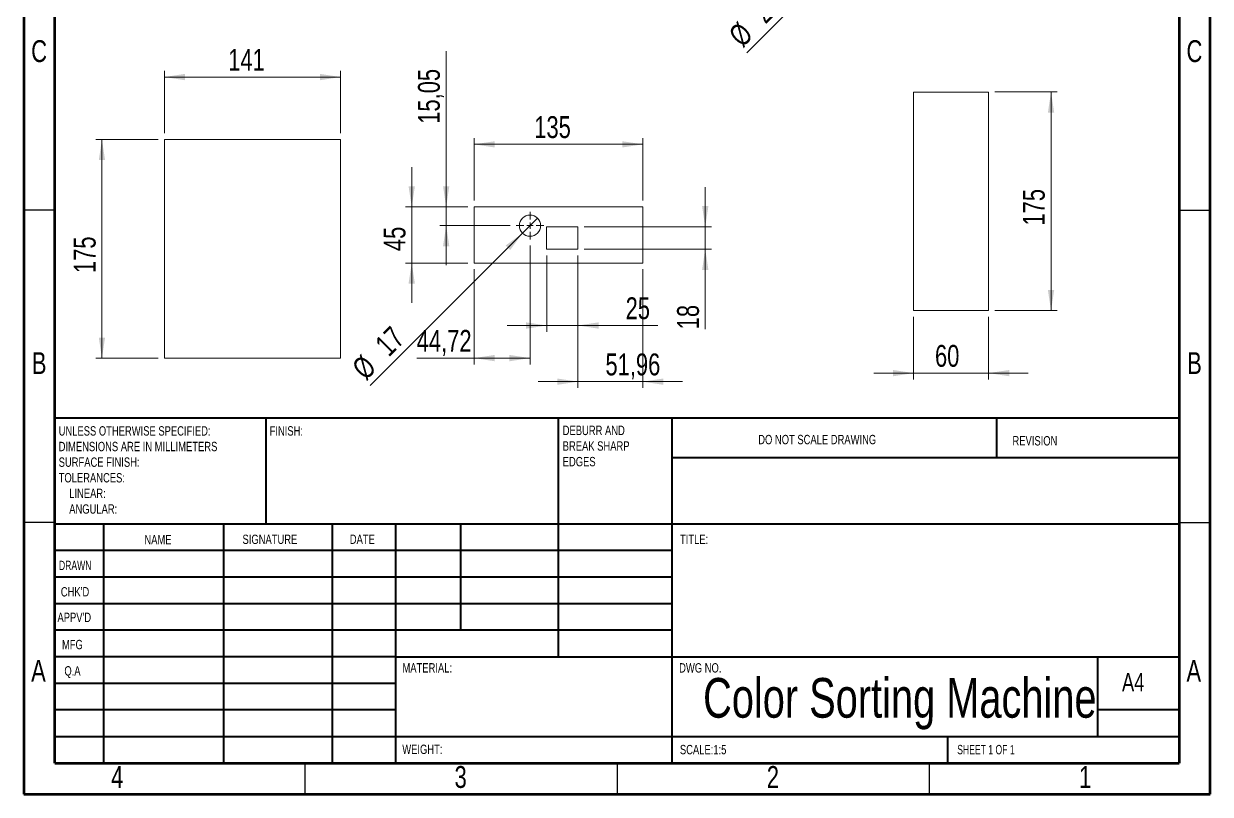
# Model space of a CAD drawing. Header units: millimetres. Extents: x 15 to 205, y 5 to 292.
# Drawn here: x 15 to 205, y 5 to 128.3 of the extents above; entities that cross this region are included whole.
import ezdxf

# ---------------------------------------------------------------- set-up
doc = ezdxf.new("R2010")
doc.units = ezdxf.units.MM
doc.styles.add('SLDTEXTSTYLE0', font='TXT', dxfattribs={"width": 0.75})
doc.styles.add('SLDTEXTSTYLE1', font='TXT', dxfattribs={"width": 0.686449})
doc.styles.add('SLDTEXTSTYLE2', font='TXT', dxfattribs={"width": 0.6875})
doc.dimstyles.new('SLDDIMSTYLE0', dxfattribs={"dimtxt": 3.5, "dimasz": 3.302, "dimexe": 0, "dimexo": 0.0625, "dimgap": 0.875, "dimtad": 1, "dimlfac": 5, "dimrnd": 1e-09, "dimzin": 12, "dimdsep": 46, "dimtxsty": 'SLDTEXTSTYLE0', "dimsah": 1, "dimcen": 0.09, "dimadec": 0, "dimazin": 3, "dimtfac": 1, "dimtofl": 0, "dimtmove": 0, "dimatfit": 3, "dimfxl": 0, "dimfrac": 2, "dimtolj": 1, "dimtzin": 12, "dimarcsym": 0})
doc.dimstyles.new('SLDDIMSTYLE1', dxfattribs={"dimtxt": 3.5, "dimasz": 3.302, "dimexe": 0, "dimexo": 0.0625, "dimgap": 0.875, "dimtad": 1, "dimlfac": 5, "dimrnd": 1e-09, "dimzin": 12, "dimdsep": 46, "dimtxsty": 'SLDTEXTSTYLE0', "dimsah": 1, "dimcen": 0.09, "dimadec": 0, "dimazin": 3, "dimtfac": 1, "dimtmove": 0, "dimatfit": 0, "dimfxl": 0, "dimfrac": 2, "dimtolj": 1, "dimtzin": 12, "dimarcsym": 0})
doc.dimstyles.new('SLDDIMSTYLE2', dxfattribs={"dimtxt": 3.5, "dimasz": 3.302, "dimexe": 0, "dimexo": 0.0625, "dimgap": 0.875, "dimtad": 1, "dimlfac": 5, "dimrnd": 1e-09, "dimzin": 12, "dimdsep": 46, "dimtxsty": 'SLDTEXTSTYLE0', "dimblk1": 'NONE', "dimsah": 1, "dimcen": 0, "dimadec": 0, "dimazin": 3, "dimtfac": 1, "dimtmove": 0, "dimatfit": 3, "dimldrblk": 'NONE', "dimfxl": 0, "dimfrac": 2, "dimtolj": 1, "dimtzin": 12, "dimarcsym": 0})

# ---------------------------------------------------------------- blocks, each defined once
blk = doc.blocks.new('SW_NOTE_0')
at = {"color": 0, "linetype": 'Continuous', "lineweight": 0, "char_height": 1.5, "attachment_point": 1, "style": 'SLDTEXTSTYLE0'}
for s, insert in [('UNLESS OTHERWISE SPECIFIED:', (0, 1.93)), ('DIMENSIONS ARE IN MILLIMETERS', (0, -0.57)), ('SURFACE FINISH:', (0, -3.07)), ('TOLERANCES:', (0, -5.57)), ('LINEAR:', (1.69, -8.07)), ('ANGULAR:', (1.69, -10.57))]:
    blk.add_mtext(s, dxfattribs=dict(at, insert=insert))
blk = doc.blocks.new('SW_NOTE_1')
at = {"color": 0, "linetype": 'Continuous', "lineweight": 0, "char_height": 1.5, "attachment_point": 1, "style": 'SLDTEXTSTYLE0'}
for s, insert in [('DEBURR AND', (0, 1.93)), ('BREAK SHARP', (0, -0.57)), ('EDGES', (0, -3.07))]:
    blk.add_mtext(s, dxfattribs=dict(at, insert=insert))
blk = doc.blocks.new('_D_6')
at = {"color": 7, "linetype": 'Continuous', "lineweight": 0}
for p, q in [((37.52, 110.81), (37.52, 120.81)), ((65.72, 119.81), (37.52, 119.81)), ((65.72, 110.81), (65.72, 120.81))]:
    blk.add_line(p, q, dxfattribs=at)
for points in [[(37.52, 119.81), (40.83, 119.3), (40.83, 120.32)], [(65.72, 119.81), (62.42, 120.32), (62.42, 119.3)]]:
    blk.add_solid(points, dxfattribs=at)
at = {"color": 7, "linetype": 'Continuous', "lineweight": 0, "insert": (47.74, 124.32), "char_height": 3.5, "attachment_point": 1, "style": 'SLDTEXTSTYLE0'}
blk.add_mtext('141', dxfattribs=at)
blk = doc.blocks.new('_D_7')
at = {"color": 7, "linetype": 'Continuous', "lineweight": 0}
for p, q in [((36.52, 109.81), (26.52, 109.81)), ((27.52, 109.81), (27.52, 74.81)), ((36.52, 74.81), (26.52, 74.81))]:
    blk.add_line(p, q, dxfattribs=at)
for points in [[(27.52, 109.81), (27.02, 106.51), (28.03, 106.51)], [(27.52, 74.81), (28.03, 78.11), (27.02, 78.11)]]:
    blk.add_solid(points, dxfattribs=at)
at = {"color": 7, "linetype": 'Continuous', "lineweight": 0, "insert": (23.01, 88.43), "char_height": 3.5, "attachment_point": 1, "rotation": 90, "style": 'SLDTEXTSTYLE0'}
blk.add_mtext('175', dxfattribs=at)
blk = doc.blocks.new('_D_22')
at = {"color": 7, "linetype": 'Continuous', "lineweight": 0}
for p, q in [((77.13, 99.04), (77.13, 105.39)), ((86.13, 99.04), (76.13, 99.04)), ((77.13, 99.04), (77.13, 90.04)), ((86.13, 90.04), (76.13, 90.04)), ((77.13, 90.04), (77.13, 83.69))]:
    blk.add_line(p, q, dxfattribs=at)
for points in [[(77.13, 99.04), (77.64, 102.34), (76.62, 102.34)], [(77.13, 90.04), (76.62, 86.73), (77.64, 86.73)]]:
    blk.add_solid(points, dxfattribs=at)
at = {"color": 7, "linetype": 'Continuous', "lineweight": 0, "insert": (72.62, 91.95), "char_height": 3.5, "attachment_point": 1, "rotation": 90, "style": 'SLDTEXTSTYLE0'}
blk.add_mtext('45', dxfattribs=at)
blk = doc.blocks.new('_D_23')
at = {"color": 7, "linetype": 'Continuous', "lineweight": 0}
for p, q in [((87.13, 100.04), (87.13, 110.04)), ((114.13, 109.04), (87.13, 109.04)), ((114.13, 100.04), (114.13, 110.04))]:
    blk.add_line(p, q, dxfattribs=at)
for points in [[(87.13, 109.04), (90.43, 108.53), (90.43, 109.54)], [(114.13, 109.04), (110.83, 109.54), (110.83, 108.53)]]:
    blk.add_solid(points, dxfattribs=at)
at = {"color": 7, "linetype": 'Continuous', "lineweight": 0, "insert": (96.75, 113.55), "char_height": 3.5, "attachment_point": 1, "style": 'SLDTEXTSTYLE0'}
blk.add_mtext('135', dxfattribs=at)
blk = doc.blocks.new('_D_24')
at = {"color": 7, "linetype": 'Continuous', "lineweight": 0}
for p, q in [((98.74, 91.24), (98.74, 79.04)), ((103.74, 91.24), (103.74, 79.04)), ((98.74, 80.04), (92.39, 80.04)), ((98.74, 80.04), (103.74, 80.04)), ((103.74, 80.04), (116.55, 80.04))]:
    blk.add_line(p, q, dxfattribs=at)
for points in [[(98.74, 80.04), (95.44, 80.54), (95.44, 79.53)], [(103.74, 80.04), (107.04, 79.53), (107.04, 80.54)]]:
    blk.add_solid(points, dxfattribs=at)
at = {"color": 7, "linetype": 'Continuous', "lineweight": 0, "insert": (111.38, 84.55), "char_height": 3.5, "attachment_point": 1, "style": 'SLDTEXTSTYLE0'}
blk.add_mtext('25', dxfattribs=at)
blk = doc.blocks.new('_D_25')
at = {"color": 7, "linetype": 'Continuous', "lineweight": 0}
for p, q in [((124.13, 95.84), (124.13, 102.19)), ((104.74, 95.84), (125.13, 95.84)), ((124.13, 92.24), (124.13, 95.84)), ((104.74, 92.24), (125.13, 92.24)), ((124.13, 92.24), (124.13, 79.43))]:
    blk.add_line(p, q, dxfattribs=at)
for points in [[(124.13, 95.84), (124.64, 99.15), (123.62, 99.15)], [(124.13, 92.24), (123.62, 88.94), (124.64, 88.94)]]:
    blk.add_solid(points, dxfattribs=at)
at = {"color": 7, "linetype": 'Continuous', "lineweight": 0, "insert": (119.62, 79.43), "char_height": 3.5, "attachment_point": 1, "rotation": 90, "style": 'SLDTEXTSTYLE0'}
blk.add_mtext('18', dxfattribs=at)
blk = doc.blocks.new('_D_26')
at = {"color": 7, "linetype": 'Continuous', "lineweight": 0}
for q in [(97.28, 97.23), (70.48, 70.43)]:
    blk.add_line((94.87, 94.82), q, dxfattribs=at)
blk.add_solid([(94.87, 94.82), (92.18, 92.85), (92.9, 92.13)], dxfattribs=at)
at = {"color": 7, "linetype": 'Continuous', "lineweight": 0, "char_height": 3.5, "attachment_point": 1, "rotation": 45, "style": 'SLDTEXTSTYLE0'}
for s, insert in [('17', (70.99, 77.38)), ('%%c', (67.29, 73.61))]:
    blk.add_mtext(s, dxfattribs=dict(at, insert=insert))
blk = doc.blocks.new('_NONE')
blk = doc.blocks.new('_D_27')
at = {"color": 7, "linetype": 'Continuous', "lineweight": 0}
for p, q in [((103.74, 91.24), (103.74, 70.05)), ((114.13, 89.04), (114.13, 70.05)), ((103.74, 71.05), (97.39, 71.05)), ((103.74, 71.05), (114.13, 71.05)), ((114.13, 71.05), (120.48, 71.05))]:
    blk.add_line(p, q, dxfattribs=at)
for points in [[(103.74, 71.05), (100.44, 71.55), (100.44, 70.54)], [(114.13, 71.05), (117.43, 70.54), (117.43, 71.55)]]:
    blk.add_solid(points, dxfattribs=at)
at = {"color": 7, "linetype": 'Continuous', "lineweight": 0, "insert": (108.15, 75.56), "char_height": 3.5, "attachment_point": 1, "style": 'SLDTEXTSTYLE0'}
blk.add_mtext('51,96', dxfattribs=at)
blk = doc.blocks.new('_D_28')
at = {"color": 7, "linetype": 'Continuous', "lineweight": 0}
for p, q in [((96.07, 92.83), (96.07, 73.82)), ((87.13, 89.04), (87.13, 73.82)), ((87.13, 74.82), (77.93, 74.82)), ((96.07, 74.82), (87.13, 74.82))]:
    blk.add_line(p, q, dxfattribs=at)
for points in [[(87.13, 74.82), (90.43, 74.31), (90.43, 75.33)], [(96.07, 74.82), (92.77, 75.33), (92.77, 74.31)]]:
    blk.add_solid(points, dxfattribs=at)
at = {"color": 7, "linetype": 'Continuous', "lineweight": 0, "insert": (77.93, 79.33), "char_height": 3.5, "attachment_point": 1, "style": 'SLDTEXTSTYLE0'}
blk.add_mtext('44,72', dxfattribs=at)
blk = doc.blocks.new('_D_29')
at = {"color": 7, "linetype": 'Continuous', "lineweight": 0}
for p, q in [((82.65, 99.04), (82.65, 123.97)), ((86.13, 99.04), (81.65, 99.04)), ((82.65, 96.03), (82.65, 99.04)), ((92.87, 96.03), (81.65, 96.03)), ((82.65, 96.03), (82.65, 89.68))]:
    blk.add_line(p, q, dxfattribs=at)
for points in [[(82.65, 99.04), (83.15, 102.34), (82.14, 102.34)], [(82.65, 96.03), (82.14, 92.72), (83.15, 92.72)]]:
    blk.add_solid(points, dxfattribs=at)
at = {"color": 7, "linetype": 'Continuous', "lineweight": 0, "insert": (78.13, 112.33), "char_height": 3.5, "attachment_point": 1, "rotation": 90, "style": 'SLDTEXTSTYLE0'}
blk.add_mtext('15,05', dxfattribs=at)
blk = doc.blocks.new('SW_CENTERMARKSYMBOL_0')
at = {"color": 0, "linetype": 'Continuous', "lineweight": 0}
for p, q in [((0, 1), (0, 2.2)), ((-1, 0), (-2.2, 0)), ((0, 0), (-0.5, 0)), ((0, 0), (0, 0.5)), ((0, 0), (0, -0.5)), ((0, 0), (0.5, 0)), ((1, 0), (2.2, 0)), ((0, -1), (0, -2.2))]:
    blk.add_line(p, q, dxfattribs=at)
blk = doc.blocks.new('_D_34')
at = {"color": 7, "linetype": 'Continuous', "lineweight": 0}
for q in [(130.79, 123.71), (162.64, 155.57)]:
    blk.add_line((162.36, 155.29), q, dxfattribs=at)
blk.add_solid([(162.36, 155.29), (159.67, 153.31), (160.39, 152.59)], dxfattribs=at)
at = {"color": 7, "linetype": 'Continuous', "lineweight": 0, "char_height": 3.5, "attachment_point": 1, "rotation": 45, "style": 'SLDTEXTSTYLE0'}
for s, insert in [('2', (131.3, 130.67)), ('%%c', (127.6, 126.9))]:
    blk.add_mtext(s, dxfattribs=dict(at, insert=insert))
blk = doc.blocks.new('_D_37')
at = {"color": 7, "linetype": 'Continuous', "lineweight": 0}
for p, q in [((170.5, 117.42), (180.5, 117.42)), ((179.5, 82.42), (179.5, 117.42)), ((170.5, 82.42), (180.5, 82.42))]:
    blk.add_line(p, q, dxfattribs=at)
for points in [[(179.5, 117.42), (179, 114.11), (180.01, 114.11)], [(179.5, 82.42), (180.01, 85.72), (179, 85.72)]]:
    blk.add_solid(points, dxfattribs=at)
at = {"color": 7, "linetype": 'Continuous', "lineweight": 0, "insert": (174.99, 96.04), "char_height": 3.5, "attachment_point": 1, "rotation": 90, "style": 'SLDTEXTSTYLE0'}
blk.add_mtext('175', dxfattribs=at)
blk = doc.blocks.new('_D_38')
at = {"color": 7, "linetype": 'Continuous', "lineweight": 0}
for p, q in [((157.5, 81.42), (157.5, 71.42)), ((169.5, 81.42), (169.5, 71.42)), ((157.5, 72.42), (151.15, 72.42)), ((157.5, 72.42), (169.5, 72.42)), ((169.5, 72.42), (175.85, 72.42))]:
    blk.add_line(p, q, dxfattribs=at)
for points in [[(157.5, 72.42), (154.2, 72.92), (154.2, 71.91)], [(169.5, 72.42), (172.81, 71.91), (172.81, 72.92)]]:
    blk.add_solid(points, dxfattribs=at)
at = {"color": 7, "linetype": 'Continuous', "lineweight": 0, "insert": (160.92, 76.93), "char_height": 3.5, "attachment_point": 1, "style": 'SLDTEXTSTYLE0'}
blk.add_mtext('60', dxfattribs=at)

msp = doc.modelspace()

# ---------------------------------------------------------------- linework, layer by layer
at = {"color": 7, "linetype": 'Continuous', "lineweight": 60}
for p, q in [((15, 292), (15, 5)), ((205, 5), (205, 292)), ((20, 10), (20, 287)), ((200, 287), (200, 10)), ((20, 10), (200, 10)), ((15, 5), (205, 5))]:
    msp.add_line(p, q, dxfattribs=at)
at = {"color": 7, "linetype": 'Continuous', "lineweight": 15}
for p, q in [((157.5034, 117.4153), (157.5034, 82.4153)), ((169.5034, 117.4153), (157.5034, 117.4153)), ((169.5034, 82.4153), (169.5034, 117.4153)), ((37.523, 109.8087), (37.523, 74.8087)), ((65.723, 109.8087), (37.523, 109.8087)), ((65.723, 74.8087), (65.723, 109.8087)), ((87.1291, 99.0357), (87.1291, 90.0357)), ((114.1291, 99.0357), (87.1291, 99.0357)), ((114.1291, 90.0357), (114.1291, 99.0357)), ((98.7374, 95.844), (98.7374, 92.244)), ((103.7374, 95.844), (98.7374, 95.844)), ((103.7374, 92.244), (103.7374, 95.844)), ((98.7374, 92.244), (103.7374, 92.244)), ((87.1291, 90.0357), (114.1291, 90.0357)), ((157.5034, 82.4153), (169.5034, 82.4153)), ((37.523, 74.8087), (65.723, 74.8087))]:
    msp.add_line(p, q, dxfattribs=at)
at = {"color": 7, "linetype": 'Continuous', "lineweight": 30}
for p, q in [((20, 98.5), (15, 98.5)), ((200, 98.5), (205, 98.5)), ((20, 48.5), (15, 48.5)), ((200, 48.5), (205, 48.5)), ((60, 10), (60, 5)), ((110, 10), (110, 5)), ((160, 10), (160, 5))]:
    msp.add_line(p, q, dxfattribs=at)
at = {"color": 7, "linetype": 'Continuous', "lineweight": 40}
for p, q in [((20, 65.25), (200, 65.25)), ((20, 65.25), (20, 10)), ((53.8, 48.25), (53.8, 65.25)), ((100.6, 65.25), (100.6, 27)), ((118.8, 65.25), (118.8, 10)), ((170.8, 58.875), (170.8, 65.25)), ((200, 58.875), (118.8, 58.875)), ((200, 48.25), (20, 48.25)), ((27.8, 48.25), (27.8, 10)), ((46.991, 48.25), (46.991, 10)), ((64.3989, 48.25), (64.3989, 10)), ((74.6, 10), (74.6, 48.25)), ((85, 31.25), (85, 48.25)), ((118.8, 44), (20, 44)), ((118.8, 39.75), (20, 39.75)), ((118.8, 35.5), (20, 35.5)), ((118.8, 31.25), (20, 31.25)), ((74.6, 27), (20, 27)), ((74.6, 27), (200, 27)), ((187, 14.25), (187, 27)), ((74.6, 22.7499), (20, 22.7499)), ((74.6, 18.5), (20, 18.5)), ((200, 18.5), (187, 18.5)), ((20, 14.25), (200, 14.25)), ((163, 10), (163, 14.25))]:
    msp.add_line(p, q, dxfattribs=at)
at = {"color": 7, "linetype": 'Continuous', "lineweight": 15}
msp.add_circle((96.0732, 96.0263), 1.7, dxfattribs=at)

# ---------------------------------------------------------------- block references
at = {"color": 7, "linetype": 'Continuous', "lineweight": 0}
for name, p in [('SW_CENTERMARKSYMBOL_0', (96.0732, 96.0263)), ('SW_NOTE_0', (20.5937, 61.9874)), ('SW_NOTE_1', (101.3092, 62.0695))]:
    msp.add_blockref(name, p, dxfattribs=at)

# ---------------------------------------------------------------- texts
for s, insert, char_height, attachment_point, style in [('C', (17.4635, 125.7095), 3.5, 2, 'SLDTEXTSTYLE0'), ('C', (202.4635, 125.7095), 3.5, 2, 'SLDTEXTSTYLE0'), ('B', (17.4733, 75.7665), 3.5, 2, 'SLDTEXTSTYLE0'), ('B', (202.4733, 75.7665), 3.5, 2, 'SLDTEXTSTYLE0'), ('FINISH:', (54.3713, 63.9193), 1.5, 1, 'SLDTEXTSTYLE0'), ('DO NOT SCALE DRAWING', (132.6146, 62.533), 1.5, 1, 'SLDTEXTSTYLE0'), ('REVISION', (173.3276, 62.3349), 1.5, 1, 'SLDTEXTSTYLE0'), ('NAME', (34.3222, 46.5015), 1.5, 1, 'SLDTEXTSTYLE0'), ('SIGNATURE', (50.0336, 46.5618), 1.5, 1, 'SLDTEXTSTYLE0'), ('DATE', (67.2147, 46.5762), 1.5, 1, 'SLDTEXTSTYLE0'), ('TITLE:', (120.0902, 46.5762), 1.5, 1, 'SLDTEXTSTYLE0'), ('DRAWN', (20.6434, 42.3848), 1.5, 1, 'SLDTEXTSTYLE1'), ("CHK'D", (20.9392, 38.1619), 1.5, 1, 'SLDTEXTSTYLE0'), ("APPV'D", (20.4017, 34.0659), 1.5, 1, 'SLDTEXTSTYLE0'), ('MFG', (21.124, 29.7158), 1.5, 1, 'SLDTEXTSTYLE0'), ('A', (17.3602, 26.5165), 3.5, 2, 'SLDTEXTSTYLE0'), ('Q.A', (21.509, 25.5047), 1.5, 1, 'SLDTEXTSTYLE0'), ('MATERIAL:', (75.6459, 25.9861), 1.5, 1, 'SLDTEXTSTYLE0'), ('DWG NO.', (119.953, 25.9861), 1.5, 1, 'SLDTEXTSTYLE0'), ('A', (202.3602, 26.5165), 3.5, 2, 'SLDTEXTSTYLE0'), ('Color Sorting Machine', (155.2909, 23.6069), 6.35, 2, 'SLDTEXTSTYLE0'), ('A4', (190.8712, 24.4064), 2.91042, 1, 'SLDTEXTSTYLE0'), ('WEIGHT:', (75.6178, 12.9493), 1.4986, 1, 'SLDTEXTSTYLE0'), ('SCALE:1:5', (120.074, 12.9001), 1.5, 1, 'SLDTEXTSTYLE0'), ('SHEET 1 OF 1', (164.4783, 12.9001), 1.5, 1, 'SLDTEXTSTYLE2'), ('4', (29.9648, 9.5165), 3.5, 2, 'SLDTEXTSTYLE0'), ('3', (84.9648, 9.5165), 3.5, 2, 'SLDTEXTSTYLE0'), ('2', (134.9648, 9.5165), 3.5, 2, 'SLDTEXTSTYLE0'), ('1', (184.9648, 9.5165), 3.5, 2, 'SLDTEXTSTYLE0')]:
    msp.add_mtext(s, dxfattribs=dict(at, insert=insert, char_height=char_height, attachment_point=attachment_point, style=style))

# ---------------------------------------------------------------- dimensions: what is measured, and where the dimension line sits
for p1, p2, picture, middle in [((162.6448, 155.5688), (162.362, 155.2859), '_D_34', (133.5034, 126.4274)), ((97.2753, 97.2284), (94.8711, 94.8243), '_D_26', (74.0825, 74.0357))]:
    dim = msp.add_diameter_dim_2p(p1=p1, p2=p2, dimstyle='SLDDIMSTYLE2', dxfattribs=at)
    dim.commit()
    dim.dimension.update_dxf_attribs({"geometry": picture, "text_midpoint": middle, "dimtype": 163})
for base, p1, p2, dimstyle, picture, middle in [((37.523, 119.8087), (65.723, 109.8087), (37.523, 109.8087), 'SLDDIMSTYLE0', '_D_6', (51.623, 119.8087)), ((87.1291, 109.0357), (114.1291, 99.0357), (87.1291, 99.0357), 'SLDDIMSTYLE0', '_D_23', (100.6291, 109.0357)), ((87.1291, 74.8227), (96.0732, 93.8263), (87.1291, 90.0357), 'SLDDIMSTYLE0', '_D_28', (83.7508, 74.8227)), ((103.7374, 80.0357), (98.7374, 92.244), (103.7374, 92.244), 'SLDDIMSTYLE1', '_D_24', (113.9665, 80.0357)), ((114.1291, 71.0453), (103.7374, 92.244), (114.1291, 90.0357), 'SLDDIMSTYLE1', '_D_27', (113.9665, 71.0453)), ((169.5034, 72.4153), (157.5034, 82.4153), (169.5034, 82.4153), 'SLDDIMSTYLE1', '_D_38', (163.5034, 72.4153))]:
    dim = msp.add_linear_dim(base=base, p1=p1, p2=p2, dimstyle=dimstyle, dxfattribs=at)
    dim.commit()
    dim.dimension.update_dxf_attribs({"geometry": picture, "text_midpoint": middle, "dimtype": 160})
for base, p1, p2, dimstyle, picture, middle in [((82.6454, 99.0357), (93.8732, 96.0263), (87.1291, 99.0357), 'SLDDIMSTYLE1', '_D_29', (82.6454, 118.1523)), ((179.5034, 117.4153), (169.5034, 82.4153), (169.5034, 117.4153), 'SLDDIMSTYLE0', '_D_37', (179.5034, 99.9153)), ((27.523, 74.8087), (37.523, 109.8087), (37.523, 74.8087), 'SLDDIMSTYLE0', '_D_7', (27.523, 92.3087)), ((77.1291, 90.0357), (87.1291, 99.0357), (87.1291, 90.0357), 'SLDDIMSTYLE1', '_D_22', (77.1291, 94.5357)), ((124.1291, 95.844), (103.7374, 92.244), (103.7374, 95.844), 'SLDDIMSTYLE1', '_D_25', (124.1291, 82.0148))]:
    dim = msp.add_linear_dim(base=base, p1=p1, p2=p2, angle=90, dimstyle=dimstyle, dxfattribs=at)
    dim.commit()
    dim.dimension.update_dxf_attribs({"geometry": picture, "text_midpoint": middle, "dimtype": 160})

doc.saveas('drawing.dxf')
